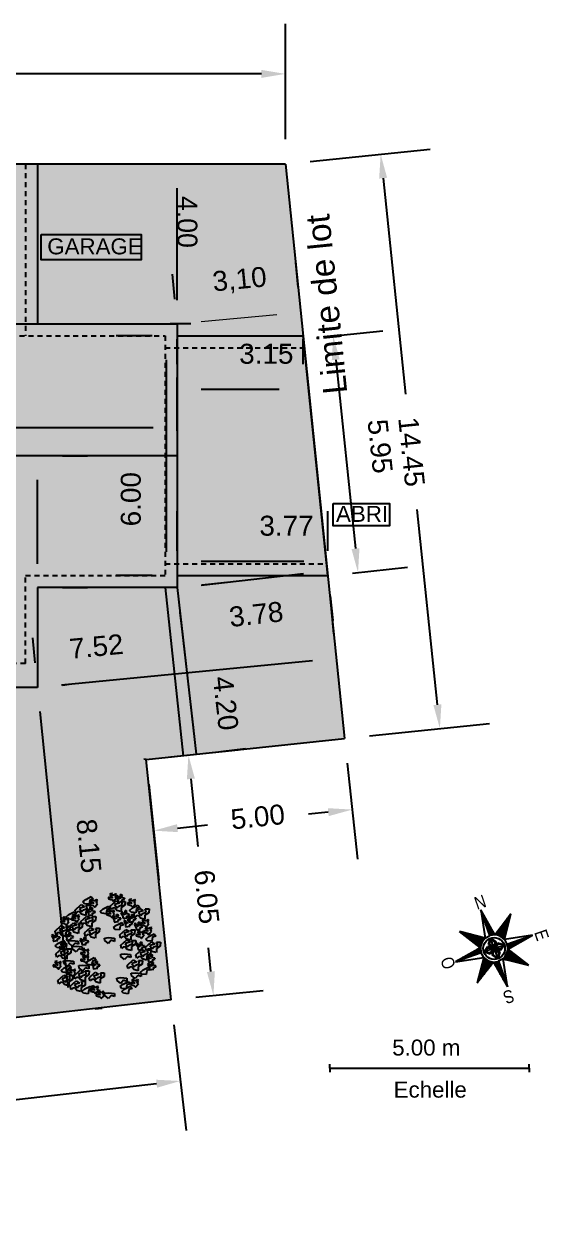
# Model space of a CAD drawing. Header units: millimetres. Extents: x 2334 to 2369.5, y 1686.9 to 1732.1.
# Drawn here: x 2356.39 to 2369.55, y 1702.12 to 1732.11 of the extents above; entities that cross this region are included whole.
import ezdxf

# ---------------------------------------------------------------- set-up
doc = ezdxf.new("R2010")
doc.units = ezdxf.units.MM
doc.linetypes.add('CACHE', pattern=[0.375, 0.25, -0.125])
doc.linetypes.add('PTS_EXT', pattern=[999999, 0, -999999])
for name, color, linetype in [('Cotations', 4, 'Continuous'), ('Cotations Lot', 5, 'Continuous'), ('Espaces verts', 82, 'Continuous'), ('LimitesConstr', 1, 'Continuous'), ('LimitesLot', 5, 'Continuous'), ('Maison', 7, 'Continuous'), ('Texte', 7, 'Continuous')]:
    doc.layers.add(name, color=color, linetype=linetype)
doc.styles.add('Ecriture', font='')
doc.styles.get("Standard").update_dxf_attribs({"font": 'Arial.ttf'})
doc.styles.get('Ecriture').set_extended_font_data('NewsGoth BT')
doc.dimstyles.new('ISO-25', dxfattribs={"dimtxt": 2.5, "dimasz": 2.5, "dimexe": 1.25, "dimexo": 0.625, "dimtad": 1, "dimtxsty": 'Standard', "dimcen": 2.5, "dimadec": 0, "dimazin": 0, "dimtfac": 1, "dimtmove": 0, "dimatfit": 3, "dimfxl": 1, "dimarcsym": 0})
doc.dimstyles.new('Voirie', dxfattribs={"dimtxt": 0.8, "dimasz": 0.6, "dimexe": 0.18, "dimexo": 0.0625, "dimgap": 0, "dimtad": 0, "dimzin": 0, "dimdsep": 46, "dimtxsty": 'Ecriture', "dimcen": 0.04, "dimclrd": 256, "dimclre": 256, "dimclrt": 256, "dimaunit": 2, "dimadec": 3, "dimazin": 0, "dimtfac": 1, "dimtofl": 0, "dimtmove": 0, "dimatfit": 0, "dimfxl": 1, "dimtolj": 1, "dimtzin": 0, "dimlwd": -1, "dimarcsym": 0})

# ---------------------------------------------------------------- blocks, each defined once
blk = doc.blocks.new('*D4')
at = {"layer": 'Defpoints', "color": 0, "transparency": 16777216}
for p in [(2360.234, 1728.595), (2360.638, 1728.595), (2360.638, 1724.595)]:
    blk.add_point(p, dxfattribs=at)
at = {"layer": 'LimitesConstr', "lineweight": -2, "transparency": 16777216}
for p, q in [((2360.575, 1728.595), (2360.054, 1728.595)), ((2360.575, 1724.595), (2360.054, 1724.595))]:
    blk.add_line(p, q, dxfattribs=at)
at = {"layer": 'LimitesConstr', "transparency": 16777216}
blk.add_line((2360.234, 1725.195), (2360.234, 1727.995), dxfattribs=at)
for points in [[(2360.334, 1727.995), (2360.134, 1727.995), (2360.234, 1728.595)], [(2360.334, 1725.195), (2360.134, 1725.195), (2360.234, 1724.595)]]:
    blk.add_solid(points, dxfattribs=at)
at = {"layer": 'LimitesConstr', "transparency": 16777216, "insert": (2360.484, 1727.15), "char_height": 0.5, "attachment_point": 5, "rotation": 270, "style": 'Ecriture'}
blk.add_mtext('\\A1;4.00', dxfattribs=at)
blk = doc.blocks.new('*D6')
at = {"layer": 'Defpoints', "color": 0, "transparency": 16777216}
for p in [(2356.734, 1715.495), (2357.555, 1707.386), (2357.555, 1707.386)]:
    blk.add_point(p, dxfattribs=at)
at = {"layer": 'LimitesConstr', "color": 0, "lineweight": -2, "transparency": 16777216}
for p, q in [((2357.356, 1715.558), (2357.53, 1715.575)), ((2356.795, 1714.898), (2357.494, 1707.983)), ((2358.177, 1707.449), (2358.351, 1707.467))]:
    blk.add_line(p, q, dxfattribs=at)
at = {"layer": 'LimitesConstr', "color": 0, "transparency": 16777216}
for points in [[(2356.894, 1714.908), (2356.695, 1714.888), (2356.734, 1715.495)], [(2357.594, 1707.993), (2357.395, 1707.973), (2357.555, 1707.386)]]:
    blk.add_solid(points, dxfattribs=at)
at = {"layer": 'LimitesConstr', "color": 0, "transparency": 16777216, "insert": (2358.02, 1711.529), "char_height": 0.5, "attachment_point": 5, "rotation": 275.7775}
blk.add_mtext('8.15', dxfattribs=at)
blk = doc.blocks.new('*D8')
at = {"layer": 'Defpoints', "color": 0, "transparency": 16777216}
for p in [(2364.219, 1716.219), (2356.734, 1715.495), (2356.734, 1715.495)]:
    blk.add_point(p, dxfattribs=at)
at = {"layer": 'LimitesConstr', "color": 0, "lineweight": -2, "transparency": 16777216}
for p, q in [((2364.159, 1716.842), (2364.099, 1717.464)), ((2356.674, 1716.117), (2356.614, 1716.739)), ((2363.622, 1716.162), (2357.332, 1715.553))]:
    blk.add_line(p, q, dxfattribs=at)
at = {"layer": 'LimitesConstr', "color": 0, "transparency": 16777216}
for points in [[(2363.612, 1716.261), (2363.632, 1716.062), (2364.219, 1716.219)], [(2357.322, 1715.652), (2357.341, 1715.453), (2356.734, 1715.495)]]:
    blk.add_solid(points, dxfattribs=at)
at = {"layer": 'LimitesConstr', "color": 0, "transparency": 16777216, "insert": (2358.208, 1716.522), "char_height": 0.5, "attachment_point": 5, "rotation": 5.5293}
blk.add_mtext('7.52', dxfattribs=at)
blk = doc.blocks.new('*D9')
at = {"layer": 'Defpoints', "color": 0, "transparency": 16777216}
for p in [(2363.324, 1724.893), (2363.324, 1724.893), (2360.234, 1724.595)]:
    blk.add_point(p, dxfattribs=at)
at = {"layer": 'LimitesConstr', "color": 0, "lineweight": -2, "transparency": 16777216}
for p, q in [((2363.264, 1725.515), (2363.204, 1726.138)), ((2360.174, 1725.217), (2360.114, 1725.839))]:
    blk.add_line(p, q, dxfattribs=at)
at = {"layer": 'LimitesConstr', "color": 0, "lineweight": 0, "transparency": 16777216}
blk.add_line((2360.832, 1724.653), (2362.727, 1724.836), dxfattribs=at)
at = {"layer": 'LimitesConstr', "color": 0, "transparency": 16777216}
for points in [[(2360.822, 1724.752), (2360.841, 1724.553), (2360.234, 1724.595)], [(2362.717, 1724.935), (2362.737, 1724.736), (2363.324, 1724.893)]]:
    blk.add_solid(points, dxfattribs=at)
at = {"layer": 'LimitesConstr', "color": 0, "transparency": 16777216, "insert": (2361.798, 1725.676), "char_height": 0.5, "attachment_point": 5, "rotation": 5.5186}
blk.add_mtext('3,10', dxfattribs=at)
blk = doc.blocks.new('*D10')
at = {"layer": 'Cotations', "color": 0, "lineweight": -2, "transparency": 16777216}
for p, q in [((2344.734, 1721.92), (2344.734, 1723.257)), ((2360.234, 1721.92), (2360.234, 1723.257)), ((2345.334, 1722.007), (2359.634, 1722.007))]:
    blk.add_line(p, q, dxfattribs=at)
at = {"layer": 'Cotations', "color": 0, "transparency": 16777216}
for points in [[(2345.334, 1722.107), (2345.334, 1721.907), (2344.734, 1722.007)], [(2359.634, 1722.107), (2359.634, 1721.907), (2360.234, 1722.007)]]:
    blk.add_solid(points, dxfattribs=at)
at = {"layer": 'Defpoints', "color": 0, "transparency": 16777216}
for p in [(2360.234, 1722.007), (2344.734, 1721.295), (2360.234, 1721.295)]:
    blk.add_point(p, dxfattribs=at)
at = {"layer": 'Cotations', "color": 0, "transparency": 16777216, "insert": (2349.087, 1722.887), "char_height": 0.5, "attachment_point": 5}
blk.add_mtext('15.50', dxfattribs=at)
blk = doc.blocks.new('*D11')
at = {"layer": 'Cotations', "color": 0, "lineweight": -2, "transparency": 16777216}
for p, q in [((2348.234, 1717.37), (2348.234, 1716.239)), ((2348.834, 1717.489), (2356.134, 1717.489)), ((2356.734, 1717.37), (2356.734, 1716.239))]:
    blk.add_line(p, q, dxfattribs=at)
at = {"layer": 'Cotations', "color": 0, "transparency": 16777216}
for points in [[(2348.834, 1717.589), (2348.834, 1717.389), (2348.234, 1717.489)], [(2356.134, 1717.589), (2356.134, 1717.389), (2356.734, 1717.489)]]:
    blk.add_solid(points, dxfattribs=at)
at = {"layer": 'Defpoints', "color": 0, "transparency": 16777216}
for p in [(2348.234, 1717.995), (2356.734, 1717.995), (2356.734, 1717.489)]:
    blk.add_point(p, dxfattribs=at)
at = {"layer": 'Cotations', "color": 0, "transparency": 16777216, "insert": (2354.223, 1718.369), "char_height": 0.5, "attachment_point": 5}
blk.add_mtext('8.50', dxfattribs=at)
blk = doc.blocks.new('*D15')
at = {"layer": 'Cotations', "color": 0, "lineweight": -2, "transparency": 16777216}
for p, q in [((2359.609, 1724.295), (2358.703, 1724.295)), ((2359.953, 1723.695), (2359.953, 1718.895)), ((2359.609, 1718.295), (2358.703, 1718.295))]:
    blk.add_line(p, q, dxfattribs=at)
at = {"layer": 'Cotations', "color": 0, "transparency": 16777216}
for points in [[(2359.853, 1723.695), (2360.053, 1723.695), (2359.953, 1724.295)], [(2359.853, 1718.895), (2360.053, 1718.895), (2359.953, 1718.295)]]:
    blk.add_solid(points, dxfattribs=at)
at = {"layer": 'Defpoints', "color": 0, "transparency": 16777216}
for p in [(2360.234, 1724.295), (2359.953, 1718.295), (2360.234, 1718.295)]:
    blk.add_point(p, dxfattribs=at)
at = {"layer": 'Cotations', "color": 0, "transparency": 16777216, "insert": (2359.073, 1720.209), "char_height": 0.5, "attachment_point": 5, "rotation": 90}
blk.add_mtext('6.00', dxfattribs=at)
blk = doc.blocks.new('*D16')
at = {"layer": 'Cotations', "color": 0, "lineweight": -2, "transparency": 16777216}
for p, q in [((2360.234, 1723.591), (2360.234, 1724.216)), ((2363.386, 1723.591), (2363.386, 1724.216)), ((2360.834, 1722.966), (2362.786, 1722.966))]:
    blk.add_line(p, q, dxfattribs=at)
at = {"layer": 'Cotations', "color": 0, "transparency": 16777216}
for points in [[(2360.834, 1723.066), (2360.834, 1722.866), (2360.234, 1722.966)], [(2362.786, 1723.066), (2362.786, 1722.866), (2363.386, 1722.966)]]:
    blk.add_solid(points, dxfattribs=at)
at = {"layer": 'Defpoints', "color": 0, "transparency": 16777216}
for p in [(2360.234, 1722.966), (2363.386, 1722.966), (2363.386, 1722.966)]:
    blk.add_point(p, dxfattribs=at)
at = {"layer": 'Cotations', "color": 0, "transparency": 16777216, "insert": (2362.465, 1723.846), "char_height": 0.5, "attachment_point": 5}
blk.add_mtext('3.15', dxfattribs=at)
blk = doc.blocks.new('*D17')
at = {"layer": 'Cotations', "color": 0, "lineweight": -2, "transparency": 16777216}
for p, q in [((2360.234, 1718.92), (2360.234, 1719.912)), ((2364.005, 1718.92), (2364.005, 1719.912)), ((2360.834, 1718.662), (2363.405, 1718.662))]:
    blk.add_line(p, q, dxfattribs=at)
at = {"layer": 'Cotations', "color": 0, "transparency": 16777216}
for points in [[(2360.834, 1718.762), (2360.834, 1718.562), (2360.234, 1718.662)], [(2363.405, 1718.762), (2363.405, 1718.562), (2364.005, 1718.662)]]:
    blk.add_solid(points, dxfattribs=at)
at = {"layer": 'Defpoints', "color": 0, "transparency": 16777216}
for p in [(2364.005, 1718.662), (2360.234, 1718.295), (2364.005, 1718.295)]:
    blk.add_point(p, dxfattribs=at)
at = {"layer": 'Cotations', "color": 0, "transparency": 16777216, "insert": (2362.972, 1719.542), "char_height": 0.5, "attachment_point": 5}
blk.add_mtext('3.77', dxfattribs=at)
blk = doc.blocks.new('*D18')
at = {"layer": 'Cotations', "color": 0, "lineweight": -2, "transparency": 16777216}
for p, q in [((2364.008, 1724.281), (2365.386, 1724.425)), ((2364.205, 1723.698), (2364.699, 1718.971)), ((2364.627, 1718.36), (2366.005, 1718.504))]:
    blk.add_line(p, q, dxfattribs=at)
at = {"layer": 'Cotations', "color": 0, "transparency": 16777216}
for points in [[(2364.304, 1723.709), (2364.105, 1723.688), (2364.142, 1724.295)], [(2364.799, 1718.981), (2364.6, 1718.96), (2364.762, 1718.374)]]:
    blk.add_solid(points, dxfattribs=at)
at = {"layer": 'Defpoints', "color": 0, "transparency": 16777216}
for p in [(2363.386, 1724.216), (2364.005, 1718.295), (2364.762, 1718.374)]:
    blk.add_point(p, dxfattribs=at)
at = {"layer": 'Cotations', "color": 0, "transparency": 16777216, "insert": (2365.316, 1721.533), "char_height": 0.5, "attachment_point": 5, "rotation": 275.9697}
blk.add_mtext('5.95', dxfattribs=at)
blk = doc.blocks.new('*D19')
at = {"layer": 'Defpoints', "color": 0, "transparency": 16777216}
for p in [(2360.234, 1717.995), (2360.705, 1713.826), (2360.705, 1713.826)]:
    blk.add_point(p, dxfattribs=at)
at = {"layer": 'LimitesConstr', "color": 0, "lineweight": -2, "transparency": 16777216}
for p, q in [((2360.855, 1718.065), (2361.477, 1718.135)), ((2360.302, 1717.399), (2360.638, 1714.422)), ((2361.326, 1713.896), (2361.947, 1713.966))]:
    blk.add_line(p, q, dxfattribs=at)
at = {"layer": 'LimitesConstr', "color": 0, "transparency": 16777216}
for points in [[(2360.401, 1717.41), (2360.202, 1717.387), (2360.234, 1717.995)], [(2360.737, 1714.433), (2360.539, 1714.411), (2360.705, 1713.826)]]:
    blk.add_solid(points, dxfattribs=at)
at = {"layer": 'LimitesConstr', "color": 0, "transparency": 16777216, "insert": (2361.447, 1715.1), "char_height": 0.5, "attachment_point": 5, "rotation": 276.4456}
blk.add_mtext('4.20', dxfattribs=at)
blk = doc.blocks.new('*D21')
at = {"layer": 'Cotations', "color": 0, "lineweight": -2, "transparency": 16777216}
for p, q in [((2357.359, 1721.295), (2357.984, 1721.295)), ((2356.734, 1718.595), (2356.734, 1720.695)), ((2357.359, 1717.995), (2357.984, 1717.995))]:
    blk.add_line(p, q, dxfattribs=at)
at = {"layer": 'Cotations', "color": 0, "transparency": 16777216}
for points in [[(2356.634, 1720.695), (2356.834, 1720.695), (2356.734, 1721.295)], [(2356.634, 1718.595), (2356.834, 1718.595), (2356.734, 1717.995)]]:
    blk.add_solid(points, dxfattribs=at)
at = {"layer": 'Defpoints', "color": 0, "transparency": 16777216}
for p in [(2356.734, 1721.295), (2356.734, 1721.295), (2356.734, 1717.995)]:
    blk.add_point(p, dxfattribs=at)
at = {"layer": 'Cotations', "color": 0, "transparency": 16777216, "insert": (2355.854, 1719.645), "char_height": 0.5, "attachment_point": 5, "rotation": 90}
blk.add_mtext('3.30', dxfattribs=at)
blk = doc.blocks.new('BRANCHO1', base_point=(16.66, 36.12))
for p, q in [((16.573, 36.15), (16.636, 36.208)), ((16.582, 36.116), (16.573, 36.15)), ((16.599, 36.131), (16.582, 36.116)), ((16.622, 36.134), (16.599, 36.131)), ((16.671, 36.184), (16.619, 36.168)), ((16.619, 36.168), (16.645, 36.134)), ((16.642, 36.107), (16.622, 36.134)), ((16.636, 36.208), (16.671, 36.184)), ((16.645, 36.134), (16.662, 36.153)), ((16.662, 36.153), (16.702, 36.168)), ((16.728, 36.162), (16.688, 36.137)), ((16.688, 36.137), (16.688, 36.101)), ((16.702, 36.168), (16.691, 36.202)), ((16.691, 36.202), (16.731, 36.202)), ((16.731, 36.202), (16.728, 36.162)), ((16.685, 36.094), (16.642, 36.107)), ((16.688, 36.101), (16.685, 36.094))]:
    blk.add_line(p, q)
blk = doc.blocks.new('BRANCHO2', base_point=(16.83, 36.07))
for p, q in [((16.783, 36.097), (16.824, 36.101)), ((16.786, 36.072), (16.783, 36.097)), ((16.824, 36.041), (16.786, 36.072)), ((16.824, 36.101), (16.887, 36.094)), ((16.853, 36.073), (16.824, 36.041)), ((16.889, 36.062), (16.853, 36.073)), ((16.887, 36.094), (16.889, 36.062))]:
    blk.add_line(p, q)
blk = doc.blocks.new('BRANCHO3', base_point=(16.71, 35.96))
for p, q in [((16.655, 35.995), (16.655, 35.979)), ((16.684, 35.989), (16.655, 35.995)), ((16.69, 36.035), (16.67, 36.026)), ((16.67, 36.026), (16.687, 36.001)), ((16.701, 35.992), (16.684, 35.989)), ((16.687, 36.001), (16.701, 35.992)), ((16.696, 36.032), (16.69, 36.035)), ((16.693, 36.016), (16.696, 36.032)), ((16.71, 36.016), (16.693, 36.016)), ((16.73, 36.029), (16.71, 36.016)), ((16.724, 35.998), (16.739, 36.023)), ((16.739, 35.989), (16.724, 35.998)), ((16.739, 36.023), (16.73, 36.029)), ((16.655, 35.979), (16.681, 35.973)), ((16.681, 35.973), (16.693, 35.97)), ((16.693, 35.97), (16.707, 35.955)), ((16.707, 35.955), (16.713, 35.955)), ((16.713, 35.955), (16.724, 35.97)), ((16.724, 35.97), (16.739, 35.989))]:
    blk.add_line(p, q)
blk = doc.blocks.new('*D32')
at = {"layer": 'Defpoints', "color": 0, "transparency": 16777216}
for p in [(2363.993, 1718.411), (2363.993, 1718.411), (2360.234, 1717.995)]:
    blk.add_point(p, dxfattribs=at)
at = {"layer": 'LimitesConstr', "color": 0, "lineweight": -2, "transparency": 16777216}
for p, q in [((2360.831, 1718.061), (2363.397, 1718.345)), ((2364.062, 1717.79), (2364.131, 1717.169)), ((2360.303, 1717.374), (2360.372, 1716.752))]:
    blk.add_line(p, q, dxfattribs=at)
at = {"layer": 'LimitesConstr', "color": 0, "transparency": 16777216}
for points in [[(2363.386, 1718.444), (2363.408, 1718.246), (2363.993, 1718.411)], [(2360.82, 1718.16), (2360.842, 1717.961), (2360.234, 1717.995)]]:
    blk.add_solid(points, dxfattribs=at)
at = {"layer": 'LimitesConstr', "color": 0, "transparency": 16777216, "insert": (2362.211, 1717.328), "char_height": 0.5, "attachment_point": 5, "rotation": 6.3191}
blk.add_mtext('3.78', dxfattribs=at)
blk = doc.blocks.new('*D35')
at = {"layer": 'Cotations Lot', "color": 0, "lineweight": -2, "transparency": 16777216}
for p, q in [((2341.892, 1729.22), (2341.892, 1732.105)), ((2362.942, 1729.22), (2362.942, 1732.105)), ((2342.492, 1730.855), (2351.095, 1730.855)), ((2362.342, 1730.855), (2354.045, 1730.855))]:
    blk.add_line(p, q, dxfattribs=at)
at = {"layer": 'Cotations Lot', "color": 0, "transparency": 16777216}
for points in [[(2342.492, 1730.955), (2342.492, 1730.755), (2341.892, 1730.855)], [(2362.342, 1730.955), (2362.342, 1730.755), (2362.942, 1730.855)]]:
    blk.add_solid(points, dxfattribs=at)
at = {"layer": 'Defpoints', "color": 0, "transparency": 16777216}
for p in [(2341.892, 1730.855), (2341.892, 1728.595), (2362.942, 1728.595)]:
    blk.add_point(p, dxfattribs=at)
at = {"layer": 'Cotations Lot', "color": 0, "transparency": 16777216, "insert": (2352.57, 1730.855), "char_height": 0.5, "attachment_point": 5}
blk.add_mtext('21.05', dxfattribs=at)
blk = doc.blocks.new('*D36')
at = {"layer": 'Cotations Lot', "color": 0, "lineweight": -2, "transparency": 16777216}
for p, q in [((2363.564, 1728.659), (2366.573, 1728.97)), ((2365.391, 1728.244), (2365.95, 1722.834)), ((2366.751, 1715.064), (2366.247, 1719.955)), ((2365.047, 1714.285), (2368.056, 1714.595))]:
    blk.add_line(p, q, dxfattribs=at)
at = {"layer": 'Cotations Lot', "color": 0, "transparency": 16777216}
for points in [[(2365.491, 1728.255), (2365.292, 1728.234), (2365.33, 1728.841)], [(2366.851, 1715.074), (2366.652, 1715.054), (2366.813, 1714.467)]]:
    blk.add_solid(points, dxfattribs=at)
at = {"layer": 'Defpoints', "color": 0, "transparency": 16777216}
for p in [(2362.942, 1728.595), (2366.813, 1714.467), (2364.426, 1714.221)]:
    blk.add_point(p, dxfattribs=at)
at = {"layer": 'Cotations Lot', "color": 0, "transparency": 16777216, "insert": (2366.103, 1721.395), "char_height": 0.5, "attachment_point": 5, "rotation": 275.8917}
blk.add_mtext('14.45', dxfattribs=at)
blk = doc.blocks.new('*D37')
at = {"layer": 'Cotations Lot', "color": 0, "lineweight": -2, "transparency": 16777216}
for p, q in [((2364.491, 1713.599), (2364.746, 1711.196)), ((2359.519, 1713.072), (2359.774, 1710.669)), ((2364.018, 1712.376), (2363.526, 1712.323)), ((2360.239, 1711.975), (2360.993, 1712.055))]:
    blk.add_line(p, q, dxfattribs=at)
at = {"layer": 'Cotations Lot', "color": 0, "transparency": 16777216}
for points in [[(2364.007, 1712.475), (2364.028, 1712.276), (2364.615, 1712.439)], [(2360.229, 1712.074), (2360.25, 1711.875), (2359.642, 1711.912)]]:
    blk.add_solid(points, dxfattribs=at)
at = {"layer": 'Defpoints', "color": 0, "transparency": 16777216}
for p in [(2364.426, 1714.221), (2359.453, 1713.693), (2364.615, 1712.439)]:
    blk.add_point(p, dxfattribs=at)
at = {"layer": 'Cotations Lot', "color": 0, "transparency": 16777216, "insert": (2362.252, 1712.258), "char_height": 0.5, "attachment_point": 5, "rotation": 6.0547}
blk.add_mtext('5.00', dxfattribs=at)
blk = doc.blocks.new('*D40')
at = {"layer": 'Cotations Lot', "color": 0, "lineweight": -2, "transparency": 16777216}
for p, q in [((2360.151, 1707.055), (2360.455, 1704.404)), ((2359.716, 1705.577), (2351.66, 1704.654)), ((2340.181, 1704.766), (2340.485, 1702.115)), ((2340.939, 1703.425), (2348.735, 1704.319))]:
    blk.add_line(p, q, dxfattribs=at)
at = {"layer": 'Cotations Lot', "color": 0, "transparency": 16777216}
for points in [[(2359.705, 1705.677), (2359.728, 1705.478), (2360.312, 1705.646)], [(2340.928, 1703.525), (2340.95, 1703.326), (2340.343, 1703.357)]]:
    blk.add_solid(points, dxfattribs=at)
at = {"layer": 'Defpoints', "color": 0, "transparency": 16777216}
for p in [(2360.08, 1707.676), (2340.11, 1705.387), (2340.343, 1703.357)]:
    blk.add_point(p, dxfattribs=at)
at = {"layer": 'Cotations Lot', "color": 0, "transparency": 16777216, "insert": (2350.19, 1704.556), "char_height": 0.5, "attachment_point": 5, "rotation": 6.5385}
blk.add_mtext('20.10', dxfattribs=at)
blk = doc.blocks.new('*D41')
at = {"layer": 'Cotations Lot', "color": 0, "lineweight": -2, "transparency": 16777216}
for p, q in [((2360.075, 1713.758), (2361.757, 1713.933)), ((2360.576, 1713.207), (2360.752, 1711.517)), ((2361.078, 1708.383), (2361.016, 1708.976)), ((2360.701, 1707.74), (2362.383, 1707.915))]:
    blk.add_line(p, q, dxfattribs=at)
at = {"layer": 'Cotations Lot', "color": 0, "transparency": 16777216}
for points in [[(2360.675, 1713.217), (2360.476, 1713.196), (2360.514, 1713.804)], [(2361.177, 1708.393), (2360.978, 1708.372), (2361.14, 1707.786)]]:
    blk.add_solid(points, dxfattribs=at)
at = {"layer": 'Defpoints', "color": 0, "transparency": 16777216}
for p in [(2359.453, 1713.693), (2360.514, 1713.804), (2360.08, 1707.676)]:
    blk.add_point(p, dxfattribs=at)
at = {"layer": 'Cotations Lot', "color": 0, "transparency": 16777216, "insert": (2360.973, 1710.256), "char_height": 0.5, "attachment_point": 5, "rotation": 275.9401}
blk.add_mtext('6.05', dxfattribs=at)

msp = doc.modelspace()

# ---------------------------------------------------------------- hatches: boundary and pattern name
at = {"layer": 'Espaces verts', "transparency": 33554508}
h = msp.add_hatch(color=256, dxfattribs=at)
h.dxf.hatch_style = 1
h.paths.add_polyline_path([(2339.182, 1725.515), (2340.11, 1705.387), (2360.08, 1707.676), (2359.453, 1713.693), (2360.382, 1713.792), (2359.934, 1717.995), (2356.734, 1717.995), (2356.734, 1715.495), (2348.234, 1715.495), (2348.234, 1717.995), (2344.734, 1717.995), (2344.734, 1724.595), (2347.634, 1724.595), (2347.634, 1728.595), (2341.892, 1728.595)])
at = {"layer": 'Espaces verts', "true_color": 0x939598, "transparency": 33554508}
h = msp.add_hatch(color=252, dxfattribs=at)
h.dxf.hatch_style = 1
h.paths.add_polyline_path([(2356.734, 1724.595), (2360.234, 1724.595), (2360.234, 1724.295), (2363.386, 1724.295), (2362.942, 1728.595), (2356.734, 1728.595)])
h.paths.add_polyline_path([(2364.005, 1718.295), (2360.234, 1718.295), (2360.234, 1717.995), (2359.934, 1717.995), (2360.382, 1713.792), (2364.426, 1714.221)])
at = {"layer": 'Maison', "true_color": 0x991b1e, "transparency": 33554508}
h = msp.add_hatch(color=244, dxfattribs=at)
h.dxf.hatch_style = 1
h.paths.add_polyline_path([(2360.234, 1724.595), (2344.734, 1724.595), (2344.734, 1721.295), (2360.234, 1721.295)])
h.paths.add_polyline_path([(2360.234, 1721.295), (2344.734, 1721.295), (2344.734, 1717.995), (2348.234, 1717.995), (2348.234, 1715.495), (2356.734, 1715.495), (2356.734, 1717.995), (2360.234, 1717.995)])
h.paths.add_polyline_path([(2356.734, 1728.595), (2347.634, 1728.595), (2347.634, 1724.595), (2356.734, 1724.595)])
h.paths.add_polyline_path([(2363.386, 1724.295), (2360.234, 1724.295), (2360.234, 1718.295), (2364.005, 1718.295)])

# ---------------------------------------------------------------- linework, layer by layer
at = {"linetype": 'PTS_EXT', "transparency": 33554636}
for p, q in [((2368.191, 1709.303), (2367.84, 1709.928)), ((2367.84, 1709.928), (2367.948, 1709.219)), ((2368.594, 1709.828), (2368.191, 1709.303)), ((2368.428, 1709.187), (2368.594, 1709.828)), ((2367.308, 1709.385), (2367.833, 1708.982)), ((2367.948, 1709.219), (2367.308, 1709.385)), ((2369.137, 1709.295), (2368.428, 1709.187)), ((2368.512, 1708.945), (2369.137, 1709.295)), ((2367.833, 1708.982), (2367.208, 1708.631)), ((2369.036, 1708.542), (2368.512, 1708.945)), ((2367.208, 1708.631), (2367.916, 1708.74)), ((2367.916, 1708.74), (2367.751, 1708.099)), ((2367.751, 1708.099), (2368.153, 1708.624)), ((2368.153, 1708.624), (2368.504, 1707.999)), ((2368.504, 1707.999), (2368.396, 1708.707)), ((2368.396, 1708.707), (2369.036, 1708.542))]:
    msp.add_line(p, q, dxfattribs=at)
at = {"linetype": 'Continuous', "transparency": 33554636}
for p, q in [((2368.191, 1709.303), (2367.84, 1709.928)), ((2368.061, 1709.285), (2367.84, 1709.928)), ((2367.84, 1709.928), (2367.948, 1709.219)), ((2368.061, 1709.285), (2367.84, 1709.928)), ((2367.84, 1709.928), (2367.84, 1709.928)), ((2368.071, 1709.288), (2367.868, 1709.878)), ((2368.097, 1709.295), (2367.942, 1709.745)), ((2368.191, 1709.303), (2368.594, 1709.828)), ((2368.321, 1709.269), (2368.594, 1709.828)), ((2368.428, 1709.187), (2368.594, 1709.828)), ((2368.125, 1709.3), (2368.017, 1709.613)), ((2368.152, 1709.303), (2368.091, 1709.48)), ((2368.243, 1709.296), (2368.345, 1709.503)), ((2368.27, 1709.289), (2368.428, 1709.611)), ((2368.296, 1709.28), (2368.511, 1709.72)), ((2368.345, 1709.256), (2368.56, 1709.696)), ((2368.368, 1709.241), (2368.525, 1709.564)), ((2368.39, 1709.224), (2368.491, 1709.432)), ((2367.948, 1709.219), (2367.308, 1709.385)), ((2367.833, 1708.982), (2367.308, 1709.385)), ((2367.867, 1709.112), (2367.308, 1709.385)), ((2367.856, 1709.087), (2367.416, 1709.302)), ((2367.879, 1709.136), (2367.44, 1709.351)), ((2367.847, 1709.062), (2367.524, 1709.219)), ((2367.894, 1709.159), (2367.572, 1709.317)), ((2367.84, 1709.035), (2367.632, 1709.136)), ((2367.911, 1709.181), (2367.704, 1709.283)), ((2367.93, 1709.202), (2367.836, 1709.248)), ((2367.948, 1709.219), (2368.061, 1709.285)), ((2368.031, 1709.059), (2368.084, 1709.22)), ((2368.064, 1709.07), (2368.084, 1709.22)), ((2368.172, 1708.963), (2368.084, 1709.22)), ((2368.084, 1709.22), (2368.192, 1709.114)), ((2368.084, 1709.22), (2368.224, 1709.125)), ((2368.181, 1709.303), (2368.166, 1709.348)), ((2368.216, 1709.301), (2368.262, 1709.395)), ((2368.411, 1709.205), (2368.457, 1709.3)), ((2369.137, 1709.295), (2368.428, 1709.187)), ((2368.428, 1709.187), (2368.494, 1709.074)), ((2368.494, 1709.074), (2369.137, 1709.295)), ((2368.494, 1709.074), (2369.137, 1709.295)), ((2368.497, 1709.064), (2369.087, 1709.267)), ((2368.504, 1709.038), (2368.954, 1709.193)), ((2368.512, 1708.945), (2369.137, 1709.295)), ((2369.137, 1709.295), (2369.137, 1709.295)), ((2367.833, 1708.982), (2367.208, 1708.631)), ((2367.851, 1708.853), (2367.208, 1708.631)), ((2367.851, 1708.853), (2367.208, 1708.631)), ((2367.847, 1708.862), (2367.257, 1708.659)), ((2367.84, 1708.889), (2367.39, 1708.734)), ((2367.835, 1708.916), (2367.523, 1708.808)), ((2367.833, 1708.944), (2367.655, 1708.882)), ((2367.835, 1709.007), (2367.74, 1709.053)), ((2367.832, 1708.972), (2367.788, 1708.957)), ((2367.916, 1708.74), (2367.851, 1708.853)), ((2367.915, 1708.875), (2368.01, 1709.015)), ((2367.915, 1708.875), (2368.021, 1708.983)), ((2368.172, 1708.963), (2367.915, 1708.875)), ((2368.066, 1708.855), (2367.915, 1708.875)), ((2368.077, 1708.823), (2367.915, 1708.875)), ((2368.01, 1709.015), (2368.172, 1708.963)), ((2368.021, 1708.983), (2368.172, 1708.963)), ((2368.172, 1708.963), (2368.031, 1709.059)), ((2368.172, 1708.963), (2368.064, 1709.07)), ((2368.172, 1708.963), (2368.066, 1708.855)), ((2368.172, 1708.963), (2368.077, 1708.823)), ((2368.12, 1708.801), (2368.172, 1708.963)), ((2368.152, 1708.813), (2368.172, 1708.963)), ((2368.224, 1709.125), (2368.172, 1708.963)), ((2368.192, 1709.114), (2368.172, 1708.963)), ((2368.172, 1708.963), (2368.268, 1709.104)), ((2368.279, 1709.072), (2368.172, 1708.963)), ((2368.172, 1708.963), (2368.429, 1709.052)), ((2368.323, 1708.943), (2368.172, 1708.963)), ((2368.172, 1708.963), (2368.172, 1708.963)), ((2368.172, 1708.963), (2368.172, 1708.963)), ((2368.172, 1708.963), (2368.172, 1708.963)), ((2368.172, 1708.963), (2368.261, 1708.706)), ((2368.172, 1708.963), (2368.172, 1708.963)), ((2368.172, 1708.963), (2368.281, 1708.857)), ((2368.172, 1708.963), (2368.313, 1708.868)), ((2368.334, 1708.911), (2368.172, 1708.963)), ((2368.313, 1708.868), (2368.261, 1708.706)), ((2368.281, 1708.857), (2368.261, 1708.706)), ((2368.268, 1709.104), (2368.429, 1709.052)), ((2368.429, 1709.052), (2368.279, 1709.072)), ((2368.429, 1709.052), (2368.323, 1708.943)), ((2368.429, 1709.052), (2368.334, 1708.911)), ((2368.489, 1708.839), (2368.928, 1708.625)), ((2368.498, 1708.865), (2368.82, 1708.708)), ((2368.505, 1708.892), (2368.712, 1708.791)), ((2368.509, 1709.011), (2368.822, 1709.119)), ((2368.509, 1708.92), (2368.604, 1708.874)), ((2368.512, 1708.983), (2368.689, 1709.044)), ((2368.512, 1708.954), (2368.556, 1708.97)), ((2368.512, 1708.945), (2369.036, 1708.542)), ((2367.208, 1708.631), (2367.916, 1708.74)), ((2367.208, 1708.631), (2367.208, 1708.631)), ((2367.916, 1708.74), (2367.751, 1708.099)), ((2368.023, 1708.658), (2367.751, 1708.099)), ((2368.153, 1708.624), (2367.751, 1708.099)), ((2367.999, 1708.671), (2367.785, 1708.231)), ((2367.976, 1708.685), (2367.819, 1708.363)), ((2368.048, 1708.647), (2367.834, 1708.207)), ((2367.954, 1708.702), (2367.853, 1708.495)), ((2367.933, 1708.721), (2367.887, 1708.627)), ((2368.074, 1708.638), (2367.917, 1708.315)), ((2368.101, 1708.631), (2368, 1708.423)), ((2368.129, 1708.626), (2368.083, 1708.531)), ((2368.261, 1708.706), (2368.12, 1708.801)), ((2368.261, 1708.706), (2368.152, 1708.813)), ((2368.153, 1708.624), (2368.504, 1707.999)), ((2368.163, 1708.623), (2368.179, 1708.579)), ((2368.192, 1708.624), (2368.253, 1708.446)), ((2368.22, 1708.627), (2368.327, 1708.314)), ((2368.247, 1708.632), (2368.402, 1708.181)), ((2368.273, 1708.639), (2368.476, 1708.049)), ((2368.396, 1708.707), (2368.283, 1708.642)), ((2368.283, 1708.642), (2368.504, 1707.999)), ((2368.283, 1708.642), (2368.504, 1707.999)), ((2368.504, 1707.999), (2368.396, 1708.707)), ((2368.396, 1708.707), (2369.036, 1708.542)), ((2368.414, 1708.724), (2368.509, 1708.678)), ((2368.433, 1708.745), (2368.641, 1708.644)), ((2368.45, 1708.767), (2368.773, 1708.61)), ((2368.465, 1708.79), (2368.905, 1708.576)), ((2368.478, 1708.814), (2369.036, 1708.542)), ((2368.504, 1707.999), (2368.504, 1707.999))]:
    msp.add_line(p, q, dxfattribs=at)
at = {"transparency": 33554636}
for p, q in [((2364.053, 1705.964), (2364.053, 1706.064)), ((2364.053, 1705.964), (2369.053, 1705.964)), ((2364.053, 1705.964), (2364.053, 1705.864)), ((2369.053, 1705.964), (2369.053, 1706.064)), ((2369.053, 1705.964), (2369.053, 1705.864))]:
    msp.add_line(p, q, dxfattribs=at)
at = {"linetype": 'Continuous', "transparency": 33554636}
msp.add_circle((2368.172, 1708.963), 0.272, dxfattribs=at)
for start, end in [(131.151, 176.849), (86.8485, 109), (41.1515, 86.8486), (176.849, 199), (311.151, 356.849), (356.849, 19), (221.151, 266.849), (266.849, 289)]:
    msp.add_arc((2368.172, 1708.963), 0.34, start, end, dxfattribs=at)
at = {"layer": 'Espaces verts', "transparency": 33554636}
for p, q in [((2359.934, 1717.995), (2360.384, 1713.777)), ((2359.453, 1713.693), (2359.396, 1713.699))]:
    msp.add_line(p, q, dxfattribs=at)
at = {"layer": 'LimitesConstr'}
msp.add_line((2360.234, 1717.995), (2360.705, 1713.826), dxfattribs=at)
at = {"layer": 'LimitesLot'}
for p, q in [((2362.942, 1728.595), (2341.892, 1728.595)), ((2362.942, 1728.595), (2364.426, 1714.221)), ((2359.453, 1713.693), (2364.426, 1714.221)), ((2360.08, 1707.676), (2359.453, 1713.693)), ((2360.08, 1707.676), (2340.11, 1705.387))]:
    msp.add_line(p, q, dxfattribs=at)
at = {"layer": 'Maison', "linetype": 'CACHE', "ltscale": 0.5, "transparency": 33554636}
for p, q in [((2356.434, 1728.595), (2356.434, 1724.295)), ((2345.031, 1724.295), (2359.934, 1724.295)), ((2359.934, 1724.295), (2359.934, 1718.295)), ((2359.934, 1723.995), (2363.417, 1723.995)), ((2359.934, 1718.595), (2363.974, 1718.595)), ((2356.434, 1716.095), (2356.434, 1718.295)), ((2356.434, 1718.295), (2359.934, 1718.295)), ((2356.434, 1716.095), (2348.534, 1716.095))]:
    msp.add_line(p, q, dxfattribs=at)
at = {"layer": 'Maison'}
for p, q in [((2356.734, 1728.595), (2356.734, 1724.595)), ((2344.734, 1724.595), (2360.234, 1724.595)), ((2360.234, 1724.595), (2360.234, 1717.995)), ((2360.234, 1724.595), (2360.234, 1721.295)), ((2360.234, 1724.295), (2363.386, 1724.295)), ((2364.005, 1718.295), (2363.386, 1724.295)), ((2360.234, 1721.295), (2344.734, 1721.295)), ((2360.234, 1721.295), (2360.234, 1721.295)), ((2360.234, 1721.295), (2360.234, 1721.295)), ((2360.234, 1718.295), (2364.005, 1718.295)), ((2360.234, 1717.995), (2356.734, 1717.995)), ((2356.734, 1717.995), (2356.734, 1715.495)), ((2356.734, 1715.495), (2348.234, 1715.495))]:
    msp.add_line(p, q, dxfattribs=at)
at = {"layer": 'Texte', "transparency": 33554636}
for points in [[(2356.824, 1726.835), (2359.333, 1726.835), (2359.333, 1726.2), (2356.824, 1726.2)], [(2364.139, 1720.099), (2365.551, 1720.099), (2365.551, 1719.545), (2364.139, 1719.545)]]:
    msp.add_lwpolyline(points, close=True, dxfattribs=at)

# ---------------------------------------------------------------- block references
at = {"layer": 'Espaces verts', "transparency": 33554636, "xscale": 2.383188453260405, "yscale": 2.383188453260405, "zscale": 2.383188453260405}
for name, p in [('BRANCHO3', (2358.643, 1710.161)), ('BRANCHO1', (2357.881, 1709.851)), ('BRANCHO3', (2358.167, 1710.018)), ('BRANCHO1', (2358.762, 1709.947)), ('BRANCHO3', (2359.12, 1710.018)), ('BRANCHO3', (2357.452, 1709.565)), ('BRANCHO3', (2357.714, 1709.637)), ('BRANCHO1', (2358.024, 1709.565)), ('BRANCHO3', (2358.596, 1709.756)), ('BRANCHO1', (2359.358, 1709.756)), ('BRANCHO1', (2357.38, 1709.327)), ('BRANCHO1', (2357.69, 1709.399)), ('BRANCHO1', (2358.119, 1709.279)), ('BRANCHO1', (2359.001, 1709.232)), ('BRANCHO3', (2359.454, 1709.518)), ('BRANCHO3', (2359.525, 1709.327)), ('BRANCHO2', (2357.619, 1709.089)), ('BRANCHO2', (2358.524, 1709.16)), ('BRANCHO1', (2359.025, 1708.97)), ('BRANCHO3', (2359.334, 1709.232)), ('BRANCHO1', (2359.644, 1708.922)), ('BRANCHO1', (2357.404, 1708.755)), ('BRANCHO3', (2357.404, 1708.922)), ('BRANCHO2', (2357.714, 1708.946)), ('BRANCHO3', (2357.952, 1708.779)), ('BRANCHO2', (2358.929, 1708.755)), ('BRANCHO1', (2359.406, 1708.731)), ('BRANCHO3', (2357.261, 1708.469)), ('BRANCHO2', (2357.499, 1708.588)), ('BRANCHO2', (2357.881, 1708.469)), ('BRANCHO3', (2357.952, 1708.612)), ('BRANCHO1', (2359.191, 1708.469)), ('BRANCHO1', (2357.452, 1708.088)), ('BRANCHO3', (2357.619, 1708.279)), ('BRANCHO1', (2357.857, 1708.207)), ('BRANCHO1', (2358.238, 1708.159)), ('BRANCHO2', (2358.834, 1708.159)), ('BRANCHO2', (2359.191, 1708.279)), ('BRANCHO1', (2357.762, 1707.945)), ('BRANCHO3', (2358.19, 1707.85)), ('BRANCHO3', (2359.191, 1708.016)), ('BRANCHO3', (2358.333, 1707.73)), ('BRANCHO2', (2358.524, 1707.778))]:
    msp.add_blockref(name, p, dxfattribs=at)
at = {"layer": 'Espaces verts', "transparency": 33554636}
for name, p, xscale, yscale, zscale, rotation in [('BRANCHO3', (2358.762, 1710.137), 2.383188453260406, 2.383188453260406, 2.383188453260406, 315.0000000000102), ('BRANCHO2', (2358, 1710.137), 2.383188453260404, 2.383188453260404, 2.383188453260404, 33.69006752598447), ('BRANCHO2', (2358.429, 1709.899), 2.383188453260404, 2.383188453260404, 2.383188453260404, 33.69006752598447), ('BRANCHO2', (2359.168, 1709.923), 2.383188453260404, 2.383188453260404, 2.383188453260404, 33.69006752598447), ('BRANCHO2', (2357.571, 1709.756), 2.383188453260404, 2.383188453260404, 2.383188453260404, 33.69006752598447), ('BRANCHO3', (2358.024, 1709.804), 2.383188453260406, 2.383188453260406, 2.383188453260406, 315.0000000000102), ('BRANCHO3', (2358.667, 1709.637), 2.383188453260406, 2.383188453260406, 2.383188453260406, 315.0000000000102), ('BRANCHO3', (2358.882, 1709.732), 2.383188453260406, 2.383188453260406, 2.383188453260406, 315.0000000000102), ('BRANCHO3', (2358.953, 1709.518), 2.383188453260406, 2.383188453260406, 2.383188453260406, 315.0000000000102), ('BRANCHO3', (2359.048, 1709.637), 2.383188453260406, 2.383188453260406, 2.383188453260406, 315.0000000000102), ('BRANCHO2', (2358.762, 1709.494), 2.383188453260404, 2.383188453260404, 2.383188453260404, 33.69006752598447), ('BRANCHO3', (2359.215, 1709.446), 2.383188453260406, 2.383188453260406, 2.383188453260406, 315.0000000000102), ('BRANCHO3', (2357.142, 1709.16), 2.383188453260406, 2.383188453260406, 2.383188453260406, 315.0000000000102), ('BRANCHO2', (2357.309, 1709.041), 2.383188453260404, 2.383188453260404, 2.383188453260404, 33.69006752598447), ('BRANCHO3', (2357.476, 1709.184), 2.383188453260406, 2.383188453260406, 2.383188453260406, 315.0000000000102), ('BRANCHO3', (2357.857, 1709.065), 2.383188453260406, 2.383188453260406, 2.383188453260406, 315.0000000000102), ('BRANCHO3', (2359.263, 1708.946), 2.383188453260406, 2.383188453260406, 2.383188453260406, 315.0000000000102), ('BRANCHO2', (2359.573, 1709.208), 2.383188453260404, 2.383188453260404, 2.383188453260404, 33.69006752598447), ('BRANCHO3', (2359.525, 1708.636), 2.383188453260406, 2.383188453260406, 2.383188453260406, 315.0000000000102), ('BRANCHO2', (2357.452, 1708.421), 2.383188453260404, 2.383188453260404, 2.383188453260404, 33.69006752598447), ('BRANCHO2', (2358.071, 1708.612), 2.383188453260404, 2.383188453260404, 2.383188453260404, 33.69006752598447), ('BRANCHO3', (2358.143, 1708.469), 2.383188453260406, 2.383188453260406, 2.383188453260406, 315.0000000000102), ('BRANCHO3', (2359.549, 1708.445), 2.383188453260406, 2.383188453260406, 2.383188453260406, 315.0000000000102), ('BRANCHO2', (2359.43, 1708.374), 2.383188453260404, 2.383188453260404, 2.383188453260404, 33.69006752598447), ('BRANCHO2', (2357.976, 1707.897), 2.383188453260404, 2.383188453260404, 2.383188453260404, 33.69006752598447), ('BRANCHO2', (2358.929, 1708.016), 2.383188453260404, 2.383188453260404, 2.383188453260404, 33.69006752598447), ('BRANCHO2', (2358.977, 1707.897), 2.383188453260404, 2.383188453260404, 2.383188453260404, 33.69006752598447)]:
    msp.add_blockref(name, p, dxfattribs=dict(at, xscale=xscale, yscale=yscale, zscale=zscale, rotation=rotation))

# ---------------------------------------------------------------- texts
at = {"linetype": 'Continuous', "transparency": 33554636, "width": 0.85}
for s, rotation, p in [('N', 19, (2367.745, 1709.927)), ('E', 289, (2369.171, 1709.367)), ('O', 109, (2367.217, 1708.512)), ('S', 199, (2368.607, 1707.95))]:
    msp.add_text(s, height=0.32, rotation=rotation, dxfattribs=at).set_placement(p)
at = {"layer": 'Texte', "insert": (2363.897, 1722.81), "char_height": 0.6, "attachment_point": 1, "rotation": 95.7628}
msp.add_mtext_dynamic_manual_height_columns('Limite de lot', width=14.37275, gutter_width=12.5, heights=[2.279], dxfattribs=at)
at = {"layer": 'Texte', "transparency": 33554636, "char_height": 0.4, "attachment_point": 1}
for s, insert in [('GARAGE', (2356.978, 1726.738)), ('ABRI', (2364.211, 1720.042)), ('5.00 m', (2365.619, 1706.683)), ('Echelle', (2365.655, 1705.629))]:
    msp.add_mtext_dynamic_manual_height_columns(s, width=2.51012, gutter_width=12.5, heights=[0.53], dxfattribs=dict(at, insert=insert))

# ---------------------------------------------------------------- dimensions: what is measured, and where the dimension line sits
at = {"layer": 'Cotations'}
for base, p1, p2, angle, override, picture, middle, dimtype in [((2364.762, 1718.374), (2363.386, 1724.216), (2364.005, 1718.295), 275.9697, {"dimtxt": 0.5, "dimasz": 0.6, "dimdsep": 46}, '*D18', (2364.441, 1721.442), 161), ((2359.953, 1718.295), (2360.234, 1724.295), (2360.234, 1718.295), 90, {"dimtxt": 0.5, "dimasz": 0.6, "dimzin": 0, "dimdsep": 46}, '*D15', (2359.953, 1720.209), 160), ((2360.234, 1722.007), (2344.734, 1721.295), (2360.234, 1721.295), 360, {"dimtxt": 0.5, "dimasz": 0.6, "dimzin": 0, "dimdsep": 46}, '*D10', (2349.087, 1722.007), 161), ((2356.734, 1721.295), (2356.734, 1717.995), (2356.734, 1721.295), 90, {"dimtxt": 0.5, "dimasz": 0.6, "dimzin": 0, "dimdsep": 46}, '*D21', (2356.734, 1719.645), 161)]:
    dim = msp.add_linear_dim(base=base, p1=p1, p2=p2, angle=angle, dimstyle='ISO-25', override=override, dxfattribs=at)
    dim.commit()
    dim.dimension.update_dxf_attribs({"geometry": picture, "text_midpoint": middle, "dimtype": dimtype})
for base, p1, p2, picture, middle in [((2363.386, 1722.966), (2360.234, 1722.966), (2363.386, 1722.966), '*D16', (2362.465, 1722.966)), ((2364.005, 1718.662), (2360.234, 1718.295), (2364.005, 1718.295), '*D17', (2362.972, 1718.662)), ((2356.734, 1717.489), (2348.234, 1717.995), (2356.734, 1717.995), '*D11', (2354.223, 1717.489))]:
    dim = msp.add_linear_dim(base=base, p1=p1, p2=p2, dimstyle='ISO-25', override={"dimtxt": 0.5, "dimasz": 0.6, "dimzin": 0, "dimdsep": 46}, dxfattribs=at)
    dim.commit()
    dim.dimension.update_dxf_attribs({"geometry": picture, "text_midpoint": middle, "dimtype": 160})
at = {"layer": 'Cotations Lot', "transparency": 33554636}
dim = msp.add_linear_dim(base=(2341.892, 1730.855), p1=(2362.942, 1728.595), p2=(2341.892, 1728.595), dimstyle='ISO-25', override={"dimtxt": 0.5, "dimasz": 0.6, "dimzin": 0, "dimdsep": 46, "dimtmove": 2}, dxfattribs=at)
dim.commit()
dim.dimension.update_dxf_attribs({"geometry": '*D35', "text_midpoint": (2352.57, 1730.855), "dimtype": 160})
for base, p1, p2, angle, picture, middle in [((2366.813, 1714.467), (2362.942, 1728.595), (2364.426, 1714.221), 275.8917, '*D36', (2366.103, 1721.395)), ((2364.615, 1712.439), (2359.453, 1713.693), (2364.426, 1714.221), 6.0547, '*D37', (2362.252, 1712.258)), ((2360.514, 1713.804), (2360.08, 1707.676), (2359.453, 1713.693), 95.9401, '*D41', (2360.973, 1710.256)), ((2340.343, 1703.357), (2360.08, 1707.676), (2340.11, 1705.387), 186.5385, '*D40', (2350.19, 1704.556))]:
    dim = msp.add_linear_dim(base=base, p1=p1, p2=p2, angle=angle, dimstyle='ISO-25', override={"dimtxt": 0.5, "dimasz": 0.6, "dimzin": 0, "dimdsep": 46, "dimtmove": 2}, dxfattribs=at)
    dim.commit()
    dim.dimension.update_dxf_attribs({"geometry": picture, "text_midpoint": middle, "dimtype": 161})
at = {"layer": 'LimitesConstr'}
for base, p1, p2, angle, dimstyle, override, picture, middle, dimtype in [((2360.234, 1728.595), (2360.638, 1724.595), (2360.638, 1728.595), 90, 'Voirie', {"dimtxt": 0.5, "dimtad": 1}, '*D4', (2360.234, 1727.15), 160), ((2363.324, 1724.893), (2360.234, 1724.595), (2363.324, 1724.893), 5.5186, 'ISO-25', {"dimtxt": 0.5, "dimasz": 0.6, "dimzin": 0, "dimlwd": 0}, '*D9', (2361.887, 1724.755), 161), ((2360.705, 1713.826), (2360.234, 1717.995), (2360.705, 1713.826), 276.4456, 'ISO-25', {"dimtxt": 0.5, "dimasz": 0.6, "dimzin": 0, "dimdsep": 46}, '*D19', (2360.573, 1715.002), 161), ((2356.734, 1715.495), (2364.219, 1716.219), (2356.734, 1715.495), 185.5293, 'ISO-25', {"dimtxt": 0.5, "dimasz": 0.6, "dimdsep": 46}, '*D8', (2358.293, 1715.646), 161)]:
    dim = msp.add_linear_dim(base=base, p1=p1, p2=p2, angle=angle, dimstyle=dimstyle, override=override, dxfattribs=at)
    dim.commit()
    dim.dimension.update_dxf_attribs({"geometry": picture, "text_midpoint": middle, "dimtype": dimtype})
at = {"layer": 'LimitesConstr', "transparency": 33554636}
dim = msp.add_aligned_dim(p1=(2360.234, 1717.995), p2=(2363.993, 1718.411), distance=0, dimstyle='ISO-25', override={"dimtxt": 0.5, "dimasz": 0.6, "dimtad": 4, "dimdsep": 46}, dxfattribs=at)
dim.commit()
dim.dimension.update_dxf_attribs({"geometry": '*D32', "text_midpoint": (2362.211, 1717.328)})
at = {"layer": 'LimitesConstr'}
dim = msp.add_aligned_dim(p1=(2356.734, 1715.495), p2=(2357.555, 1707.386), distance=0, dimstyle='ISO-25', override={"dimtxt": 0.5, "dimasz": 0.6, "dimexe": 0.8, "dimdsep": 46}, dxfattribs=at)
dim.commit()
dim.dimension.update_dxf_attribs({"geometry": '*D6', "text_midpoint": (2358.02, 1711.529)})

doc.saveas('drawing.dxf')
